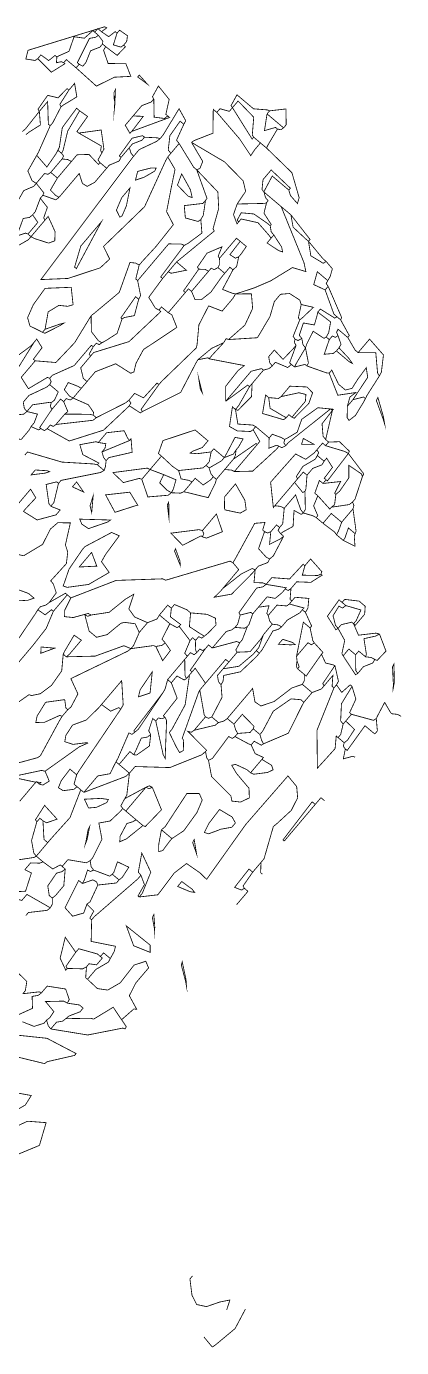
# Model space of a CAD drawing. Header units: inches. Extents: x -3368894 to 5148796, y 84 to 10864301.
# Drawn here: x 503256.92 to 503260.02, y 4346385.27 to 4346396.18 of the extents above; entities that cross this region are included whole.
import ezdxf

# ---------------------------------------------------------------- set-up
doc = ezdxf.new("R2010")
doc.units = ezdxf.units.IN
doc.header["$MEASUREMENT"] = 0
doc.layers.add('cp_alberi_linea', color=103, linetype='Continuous')

# ---------------------------------------------------------------- blocks, each defined once
blk = doc.blocks.new('A$C03A07DC0')
at = {"layer": 'cp_alberi_linea', "const_width": 0.00661}
for points in [[(6.704, 21.859), (6.797, 21.958), (6.883, 21.859), (6.883, 21.826)], [(6.453, 21.681), (6.433, 21.687), (6.413, 21.786), (6.592, 21.786), (6.685, 21.853), (6.704, 21.859)], [(6.704, 21.859), (6.704, 21.826)], [(6.704, 21.826), (6.85, 21.826), (6.883, 21.826)], [(6.704, 21.826), (6.777, 21.707), (6.83, 21.786), (6.85, 21.786)], [(6.85, 21.786), (6.876, 21.8), (6.883, 21.826)], [(6.453, 21.681), (6.453, 21.714), (6.453, 21.753), (6.638, 21.734), (6.724, 21.614), (6.744, 21.608)], [(6.85, 21.786), (6.876, 21.634), (6.883, 21.608)], [(6.453, 21.681), (6.453, 21.641), (6.38, 21.608), (6.38, 21.568)], [(6.38, 21.568), (6.665, 21.522), (6.824, 21.476), (6.817, 21.535), (6.817, 21.608)], [(6.453, 21.681), (6.744, 21.588), (6.744, 21.608)], [(6.744, 21.608), (6.777, 21.608), (6.817, 21.608)], [(6.817, 21.608), (6.85, 21.608), (6.883, 21.608)], [(6.883, 21.608), (7.174, 21.588), (7.353, 21.469), (7.373, 21.423), (7.287, 21.436), (7.247, 21.462)], [(4.965, 20.953), (4.958, 20.927), (4.892, 20.887), (4.859, 20.953), (5.216, 21.509), (5.236, 21.515), (5.223, 21.462)], [(5.223, 21.462), (5.295, 21.469), (5.309, 21.535), (5.329, 21.535)], [(5.329, 21.535), (5.329, 21.568), (5.408, 21.575), (5.434, 21.535), (5.434, 21.495)], [(5.329, 21.535), (5.368, 21.442), (5.428, 21.469), (5.434, 21.495)], [(5.329, 21.39), (5.448, 21.396), (5.454, 21.495), (5.434, 21.495)], [(6.38, 21.244), (6.387, 21.27), (6.466, 21.416), (6.341, 21.568), (6.38, 21.568)], [(7.101, 21.317), (7.075, 21.323), (7.029, 21.39), (7.029, 21.495), (7.247, 21.482), (7.247, 21.462)], [(5.077, 21.065), (5.084, 21.085), (5.123, 21.165), (5.077, 21.284), (5.15, 21.33), (5.163, 21.423), (5.183, 21.423)], [(5.256, 21.138), (5.236, 21.138), (5.183, 21.356), (5.216, 21.396), (5.223, 21.423)], [(5.223, 21.462), (5.183, 21.462), (5.183, 21.423)], [(5.183, 21.423), (5.223, 21.423)], [(5.223, 21.423), (5.282, 21.409), (5.295, 21.39)], [(5.256, 21.099), (5.481, 21.092), (5.547, 21.244), (5.646, 21.337), (5.547, 21.39), (5.434, 21.297), (5.335, 21.356), (5.329, 21.39)], [(5.256, 21.138), (5.289, 21.145), (5.289, 21.184), (5.256, 21.284), (5.295, 21.356), (5.295, 21.39)], [(5.295, 21.39), (5.329, 21.39)], [(5.692, 21.39), (5.792, 21.376), (5.692, 21.37), (5.692, 21.39)], [(6.089, 21.284), (6.069, 21.284), (6.01, 21.396), (5.871, 21.423), (5.891, 21.323), (5.911, 21.317)], [(6.162, 21.099), (6.162, 21.138), (6.122, 21.39), (6.228, 21.35), (6.235, 21.317)], [(7.101, 21.317), (7.095, 21.337), (7.068, 21.462), (7.214, 21.462), (7.247, 21.462)], [(5.911, 21.317), (5.911, 21.284), (5.871, 21.211), (5.871, 21.138), (5.871, 21.099)], [(5.911, 21.317), (6.01, 21.204), (6.083, 21.251), (6.089, 21.284)], [(5.944, 20.993), (6.109, 21.284), (6.089, 21.284)], [(6.308, 21.065), (6.274, 21.072), (6.208, 21.171), (6.195, 21.317), (6.235, 21.317)], [(6.235, 21.317), (6.274, 21.178), (6.308, 21.171)], [(6.38, 21.244), (6.691, 21.297), (6.91, 21.277), (6.982, 21.224), (6.996, 21.099)], [(6.996, 21.099), (7.168, 21.251), (7.174, 21.264)], [(7.101, 21.317), (7.247, 21.317), (7.287, 21.317)], [(7.174, 21.264), (7.174, 21.284), (7.141, 21.29), (7.101, 21.317)], [(7.174, 21.264), (7.214, 21.184), (7.32, 21.151), (7.32, 21.138)], [(7.287, 21.317), (7.73, 21.085), (7.789, 21.039), (7.683, 20.993), (7.617, 20.794), (7.551, 20.662), (7.465, 20.523)], [(7.287, 21.317), (7.359, 21.317), (7.392, 21.317)], [(7.392, 21.317), (7.472, 21.251), (7.611, 21.244), (7.644, 21.244)], [(7.392, 21.317), (7.644, 21.264), (7.644, 21.244)], [(5.62, 21.171), (5.692, 21.079), (5.719, 21.039), (5.699, 21.065), (5.626, 21.145), (5.62, 21.171)], [(5.871, 21.099), (5.937, 21.151), (5.944, 21.026), (5.944, 20.993)], [(6.308, 21.171), (6.526, 21.099), (6.559, 21.099)], [(6.308, 21.171), (6.308, 21.099), (6.308, 21.065)], [(6.38, 21.244), (6.552, 21.184), (6.572, 21.125), (6.559, 21.099)], [(7.644, 21.244), (7.829, 21.211), (7.862, 21.211)], [(7.644, 21.244), (7.736, 21.165), (7.855, 21.184), (7.862, 21.211)], [(7.862, 21.211), (7.941, 21.198), (7.968, 21.138), (7.975, 21.099)], [(4.965, 20.953), (5.123, 20.94), (5.163, 21.065), (5.15, 21.065)], [(5.077, 21.065), (5.057, 21.065), (5.044, 20.999), (4.965, 20.993), (4.965, 20.953)], [(5.077, 21.065), (5.104, 21.026), (5.13, 21.059), (5.15, 21.065)], [(5.15, 21.065), (5.15, 21.099), (5.223, 21.099), (5.256, 21.099)], [(5.256, 21.138), (5.256, 21.099)], [(5.871, 21.099), (5.871, 20.999), (5.944, 20.973), (5.944, 20.993)], [(6.056, 21.026), (6.142, 21.092), (6.162, 21.099)], [(6.089, 20.847), (6.089, 20.88), (6.089, 20.92), (6.155, 21.065), (6.162, 21.099)], [(6.308, 21.065), (6.308, 21.026)], [(6.559, 21.099), (6.81, 21.072), (6.903, 20.973), (6.976, 20.814), (6.996, 20.807), (6.929, 20.444), (6.923, 20.411)], [(6.559, 21.099), (6.777, 20.973), (6.777, 20.953)], [(6.996, 21.099), (7.029, 21.013), (7.101, 20.973), (7.101, 20.993)], [(7.101, 20.993), (7.082, 20.999), (7.068, 21.065), (7.154, 21.125), (7.287, 21.138), (7.32, 21.138)], [(7.392, 21.065), (7.359, 21.072), (7.227, 21.092), (7.101, 21.026), (7.101, 20.993)], [(7.32, 21.138), (7.359, 21.105), (7.392, 21.099)], [(7.392, 21.099), (7.392, 21.065)], [(7.392, 21.099), (7.505, 21.065), (7.538, 21.039), (7.505, 21.026), (7.392, 21.013), (7.392, 21.065)], [(8.008, 21.026), (7.981, 21.019), (7.908, 20.999), (7.862, 21.099), (7.935, 21.099), (7.975, 21.099)], [(7.975, 21.099), (7.981, 21.072), (8.008, 21.065)], [(8.008, 21.065), (8.259, 20.94), (8.266, 20.92)], [(8.008, 21.065), (8.008, 21.026)], [(5.368, 20.774), (5.375, 20.801), (5.415, 20.92), (5.329, 20.993), (5.329, 20.953), (5.329, 20.92)], [(6.016, 20.774), (5.997, 20.774), (5.983, 20.953), (6.036, 21.026), (6.056, 21.026)], [(6.056, 21.026), (6.056, 20.993), (6.016, 20.92), (6.016, 20.88)], [(6.089, 20.847), (6.162, 19.577), (6.327, 19.729), (6.473, 19.967), (6.486, 20.073), (6.38, 20.119), (6.427, 20.589), (6.314, 20.993), (6.308, 21.026)], [(6.308, 21.026), (6.42, 20.986), (6.499, 20.841), (6.592, 20.675), (6.704, 20.629), (6.711, 20.397), (6.704, 20.232), (6.704, 20.192)], [(6.486, 20.993), (6.625, 20.94), (6.678, 20.9), (6.645, 20.887), (6.519, 20.9), (6.486, 20.993)], [(6.777, 20.953), (6.777, 20.92), (6.671, 20.807), (6.744, 20.735), (6.843, 20.781), (6.85, 20.807)], [(6.777, 20.953), (6.843, 20.847), (6.85, 20.807)], [(8.008, 21.026), (8.193, 20.92), (8.226, 20.92)], [(8.808, 20.774), (8.801, 20.807), (8.722, 20.927), (8.55, 20.953), (8.55, 20.847), (8.55, 20.807)], [(5.256, 20.629), (5.236, 20.635), (5.223, 20.774), (5.302, 20.814), (5.309, 20.92), (5.329, 20.92)], [(5.329, 20.92), (5.348, 20.781), (5.368, 20.774)], [(5.58, 20.483), (5.573, 20.51), (5.487, 20.649), (5.474, 20.847), (5.507, 20.847)], [(5.507, 20.847), (5.587, 20.854), (5.6, 20.702), (5.62, 20.702)], [(5.507, 20.847), (5.54, 20.655), (5.613, 20.51), (5.62, 20.483)], [(5.62, 20.702), (5.745, 20.841), (5.864, 20.735), (5.871, 20.702)], [(6.016, 20.88), (6.056, 20.854), (6.089, 20.847)], [(6.016, 20.88), (6.016, 20.807), (6.016, 20.774)], [(6.268, 20.774), (6.228, 20.708), (6.195, 20.774), (6.261, 20.867), (6.294, 20.893), (6.301, 20.867), (6.268, 20.774)], [(7.174, 20.662), (7.174, 20.702), (7.174, 20.88), (7.214, 20.88)], [(7.214, 20.88), (7.22, 20.741), (7.273, 20.748), (7.287, 20.774)], [(7.214, 20.88), (7.28, 20.88), (7.287, 20.807), (7.287, 20.774)], [(7.664, 20.199), (7.836, 20.364), (7.803, 20.563), (7.75, 20.682), (7.75, 20.761), (7.803, 20.814), (7.902, 20.827), (7.935, 20.807)], [(7.935, 20.807), (8.027, 20.854), (8.014, 20.735), (8.008, 20.702)], [(8.12, 20.596), (8.087, 20.602), (8.047, 20.702), (8.127, 20.748), (8.094, 20.821), (8.08, 20.847)], [(8.08, 20.847), (8.08, 20.88), (8.219, 20.9), (8.226, 20.92)], [(8.08, 20.847), (8.213, 20.854), (8.259, 20.774), (8.266, 20.735)], [(8.226, 20.92), (8.266, 20.92)], [(8.266, 20.92), (8.404, 20.867), (8.404, 20.847)], [(8.404, 20.847), (8.371, 20.847), (8.299, 20.847), (8.305, 20.821), (8.332, 20.807)], [(8.404, 20.847), (8.517, 20.807), (8.55, 20.807)], [(8.55, 20.807), (8.662, 20.9), (8.782, 20.781), (8.808, 20.774)], [(5.256, 20.629), (5.256, 20.662), (5.256, 20.735), (5.381, 20.596), (5.401, 20.596)], [(5.368, 20.774), (5.401, 20.629), (5.401, 20.596)], [(5.62, 20.702), (5.831, 20.741), (5.851, 20.708), (5.871, 20.702)], [(5.983, 20.629), (5.983, 20.662), (6.023, 20.741), (6.016, 20.774)], [(6.85, 20.807), (6.929, 20.728), (6.896, 20.589), (6.883, 20.556)], [(7.101, 20.483), (7.082, 20.49), (7.068, 20.629), (7.128, 20.748), (7.154, 20.669), (7.174, 20.662)], [(7.287, 20.774), (7.326, 20.702), (7.32, 20.662)], [(7.935, 20.807), (7.988, 20.708), (8.008, 20.702)], [(8.266, 20.735), (8.259, 20.715), (8.153, 20.702), (8.18, 20.589), (8.193, 20.556)], [(8.266, 20.735), (8.299, 20.735)], [(8.332, 20.807), (8.325, 20.781), (8.299, 20.774), (8.299, 20.735)], [(8.299, 20.735), (8.345, 20.616), (8.398, 20.669), (8.404, 20.702)], [(8.332, 20.807), (8.398, 20.768), (8.404, 20.735)], [(8.404, 20.735), (8.404, 20.702)], [(8.404, 20.735), (8.524, 20.721), (8.57, 20.708), (8.543, 20.702), (8.444, 20.702), (8.404, 20.702)], [(8.477, 20.523), (8.477, 20.556), (8.596, 20.503), (8.669, 20.503), (8.702, 20.549), (8.689, 20.642), (8.682, 20.755), (8.742, 20.702), (8.768, 20.483)], [(8.808, 20.774), (8.834, 20.583), (8.841, 20.556)], [(5.256, 20.629), (5.335, 20.549), (5.302, 20.444), (5.295, 20.411)], [(5.256, 20.629), (5.262, 20.444), (5.256, 20.411)], [(5.725, 20.483), (5.725, 20.523), (5.725, 20.556), (5.798, 20.622), (5.911, 20.609), (5.911, 20.629)], [(5.838, 20.192), (5.838, 20.232), (5.838, 20.45), (5.911, 20.404), (5.957, 20.411), (5.983, 20.477), (5.983, 20.596), (5.983, 20.629)], [(5.871, 20.702), (5.884, 20.635), (5.911, 20.629)], [(5.911, 20.629), (5.944, 20.629), (5.983, 20.629)], [(6.268, 20.417), (6.235, 20.523), (6.235, 20.629), (6.308, 20.497), (6.334, 20.411), (6.327, 20.391), (6.268, 20.417)], [(7.174, 20.662), (7.207, 20.622), (7.214, 20.596)], [(7.32, 20.662), (7.287, 20.662), (7.287, 20.629), (7.287, 20.596)], [(7.32, 20.662), (7.359, 20.483), (7.439, 20.51), (7.465, 20.523)], [(7.465, 20.523), (7.564, 20.609), (7.65, 20.523), (7.69, 20.377), (7.664, 20.199)], [(8.008, 20.702), (8.054, 20.563), (8.08, 20.556)], [(8.914, 20.629), (9.053, 20.536), (9.099, 20.497), (9.059, 20.523), (8.92, 20.602), (8.914, 20.629)], [(5.401, 20.596), (5.467, 20.371), (5.474, 20.338)], [(6.777, 20.086), (6.777, 20.119), (6.777, 20.483), (6.857, 20.549), (6.883, 20.556)], [(6.883, 20.556), (6.903, 20.232), (6.923, 20.232)], [(7.101, 20.483), (7.141, 20.516), (7.174, 20.523)], [(7.214, 20.596), (7.201, 20.563), (7.174, 20.556), (7.174, 20.523)], [(7.174, 20.305), (7.24, 20.272), (7.28, 20.305), (7.3, 20.404), (7.287, 20.556), (7.287, 20.596)], [(7.174, 20.523), (7.174, 20.338), (7.174, 20.305)], [(7.214, 20.596), (7.247, 20.596), (7.287, 20.596)], [(7.465, 19.544), (7.465, 19.577), (7.505, 19.974), (7.492, 20), (7.399, 20.133), (7.359, 20.305), (7.472, 20.344), (7.472, 20.483), (7.465, 20.523)], [(8.12, 20.523), (8.12, 20.483), (8.113, 20.364), (8.008, 20.377), (8.008, 20.305), (8.047, 20.272), (8.08, 20.265)], [(8.08, 20.556), (8.107, 20.563), (8.12, 20.596)], [(8.08, 20.556), (8.094, 20.53), (8.12, 20.523)], [(8.12, 20.596), (8.16, 20.563), (8.193, 20.556)], [(8.12, 20.523), (8.173, 20.377), (8.193, 20.377)], [(8.193, 20.556), (8.219, 20.404), (8.226, 20.377)], [(8.193, 20.556), (8.292, 20.477), (8.299, 20.45)], [(8.299, 20.45), (8.457, 20.51), (8.477, 20.523)], [(8.477, 20.523), (8.649, 20.43), (8.748, 20.543), (8.735, 20.483), (8.768, 20.411)], [(8.768, 20.411), (8.828, 20.338), (8.854, 20.331), (8.868, 20.397), (8.848, 20.523), (8.841, 20.556)], [(8.768, 20.483), (8.821, 20.556), (8.841, 20.556)], [(5.474, 20.338), (5.6, 20.318), (5.587, 20.45), (5.58, 20.483)], [(5.58, 20.483), (5.62, 20.483)], [(5.62, 20.483), (5.646, 20.477), (5.653, 20.45)], [(5.653, 20.45), (5.692, 20.477), (5.725, 20.483)], [(5.653, 20.45), (5.653, 20.338), (5.653, 20.305)], [(5.725, 20.483), (5.725, 20.338), (5.725, 20.305)], [(6.923, 20.411), (7.029, 20.411), (6.949, 20.311), (6.923, 20.305)], [(6.923, 20.411), (6.923, 20.338), (6.923, 20.305)], [(7.101, 20.483), (7.121, 20.265), (7.141, 20.265)], [(8.226, 20.377), (8.279, 20.45), (8.299, 20.45)], [(8.768, 20.483), (8.768, 20.45), (8.768, 20.411)], [(5.474, 20.338), (5.501, 20.192), (5.58, 20.153), (5.62, 20.159)], [(5.653, 20.305), (5.646, 20.278), (5.62, 20.265), (5.62, 20.192), (5.62, 20.159)], [(5.653, 20.305), (5.692, 20.305), (5.725, 20.305)], [(5.725, 20.305), (5.745, 20.192), (5.805, 20.186), (5.838, 20.192)], [(6.923, 20.305), (6.923, 20.265), (6.923, 20.232)], [(7.141, 20.265), (7.141, 20.305), (7.174, 20.305)], [(8.08, 20.265), (8.08, 20.305), (8.186, 20.338), (8.193, 20.377)], [(8.193, 20.377), (8.226, 20.377)], [(8.477, 20.047), (8.497, 20.053), (8.51, 20.225), (8.477, 20.311), (8.411, 20.318), (8.299, 20.232), (8.299, 20.159), (8.299, 20.119)], [(8.55, 19.868), (8.563, 19.901), (8.59, 19.981), (8.55, 20.086), (8.59, 20.245), (8.696, 20.318), (8.696, 20.305)], [(8.59, 19.835), (8.59, 19.868), (8.676, 20.305), (8.696, 20.305)], [(8.696, 20.305), (8.795, 20.113), (8.808, 20.086)], [(8.696, 20.305), (8.702, 20.166), (8.775, 20.093), (8.808, 20.086)], [(5.725, 20.119), (5.831, 20.159), (5.838, 20.192)], [(6.235, 20.265), (6.327, 19.835), (6.308, 19.835), (6.235, 20), (6.235, 20.232), (6.235, 20.265)], [(6.671, 19.617), (6.678, 19.65), (6.724, 19.914), (6.632, 20.159), (6.671, 20.186), (6.704, 20.192)], [(6.704, 20.192), (6.757, 20.086), (6.777, 20.086)], [(6.923, 20.232), (6.936, 20.04), (7.035, 20.007), (7.068, 20.014)], [(7.141, 20.265), (7.141, 20.086), (7.141, 20.047)], [(7.65, 20.153), (7.644, 20.192), (7.664, 20.199)], [(7.975, 19.795), (7.975, 19.835), (7.975, 20.119), (8.027, 20.192), (8.047, 20.192)], [(8.047, 20.192), (8.074, 20.232), (8.08, 20.265)], [(8.047, 20.192), (8.047, 20.086), (8.047, 20.047)], [(8.299, 20.119), (8.391, 20.239), (8.444, 20.265), (8.477, 20.219), (8.477, 20.086), (8.477, 20.047)], [(5.871, 19.795), (5.871, 19.762), (5.725, 19.359), (5.706, 19.365), (5.58, 20.047), (5.62, 20.126), (5.62, 20.159)], [(5.62, 20.159), (5.719, 20.139), (5.725, 20.119)], [(5.725, 20.119), (5.725, 20.086)], [(5.725, 20.086), (5.818, 20.067), (5.851, 19.981), (5.871, 19.974)], [(5.725, 20.086), (5.765, 19.974), (5.765, 19.941)], [(6.777, 20.086), (6.876, 20.007), (6.883, 19.974)], [(7.65, 20.153), (7.604, 20.053), (7.578, 19.908)], [(7.65, 20.153), (7.644, 20.014), (7.644, 19.974)], [(7.644, 19.974), (7.902, 20.119), (7.889, 20.053), (7.895, 19.888), (7.975, 19.795)], [(8.226, 20.047), (8.292, 20.093), (8.299, 20.119)], [(8.808, 20.086), (8.841, 20.086)], [(8.841, 20.086), (8.907, 20.146), (9.02, 20.139), (9.026, 20.119)], [(8.841, 20.047), (8.993, 20.113), (9.026, 20.119)], [(8.841, 20.086), (8.841, 20.047)], [(9.026, 20.119), (9.04, 19.835), (9.026, 19.835)], [(9.026, 20.119), (9.231, 20.073), (9.238, 20.047)], [(9.165, 19.795), (9.172, 19.835), (9.159, 19.967), (9.092, 20.047), (9.218, 20.06), (9.238, 20.047)], [(5.871, 19.795), (5.904, 19.802), (6.016, 19.848), (6.043, 19.895), (5.997, 19.954), (5.871, 20.014), (5.871, 19.974)], [(5.871, 19.974), (5.871, 19.835), (5.871, 19.795)], [(6.883, 19.762), (6.87, 19.762), (6.85, 19.974), (6.883, 19.974)], [(6.883, 19.359), (6.883, 19.398), (7.048, 19.656), (7.088, 20.014), (7.068, 20.014)], [(6.883, 19.974), (6.943, 19.848), (6.89, 19.782), (6.883, 19.762)], [(6.996, 19.18), (6.996, 19.213), (6.996, 19.286), (7.082, 19.445), (7.227, 19.465), (7.24, 19.491), (7.207, 19.557), (7.181, 19.683), (7.214, 19.795), (7.273, 20), (7.174, 20.053), (7.141, 20.047)], [(7.068, 20.014), (7.068, 20.047), (7.101, 20.047), (7.141, 20.047)], [(7.578, 19.908), (7.631, 19.974), (7.644, 19.974)], [(7.975, 19.795), (8.027, 20.014), (8.047, 20.014)], [(8.047, 20.047), (8.113, 19.961), (8.1, 19.802), (8.08, 19.795)], [(8.047, 20.047), (8.047, 20.014)], [(8.047, 20.014), (8.08, 19.835), (8.08, 19.795)], [(8.444, 20.014), (8.438, 19.987), (8.272, 19.914), (8.193, 20.047), (8.226, 20.047)], [(8.226, 20.047), (8.292, 19.987), (8.411, 20.007), (8.444, 20.014)], [(8.477, 20.047), (8.444, 20.047), (8.444, 20.014)], [(8.662, 19.974), (8.762, 19.994), (8.682, 19.928), (8.662, 19.974)], [(8.841, 19.398), (8.841, 19.379), (8.689, 19.524), (8.696, 19.835), (8.788, 19.855), (8.808, 19.941), (8.808, 19.974)], [(8.841, 20.047), (8.808, 20.047), (8.808, 20.014), (8.808, 19.974)], [(8.808, 19.974), (8.834, 19.967), (8.841, 19.941)], [(9.026, 19.835), (9.006, 19.835), (9, 19.947), (8.914, 19.974), (8.914, 19.941)], [(9.238, 20.047), (9.311, 19.868), (9.311, 19.835)], [(5.838, 19.795), (5.818, 19.789), (5.778, 19.723), (5.725, 19.868), (5.759, 19.908), (5.765, 19.941)], [(5.765, 19.941), (5.838, 19.921), (5.838, 19.828), (5.838, 19.795)], [(7.505, 19.286), (7.644, 19.61), (7.584, 19.875), (7.578, 19.908)], [(8.444, 19.795), (8.444, 19.835), (8.517, 19.862), (8.55, 19.868)], [(8.55, 19.868), (8.563, 19.842), (8.59, 19.835)], [(8.841, 19.69), (8.821, 19.696), (8.808, 19.795), (8.848, 19.908), (8.841, 19.941)], [(8.841, 19.941), (8.881, 19.941), (8.914, 19.941)], [(8.881, 19.762), (8.881, 19.795), (8.881, 19.835), (8.92, 19.908), (8.914, 19.941)], [(9.026, 19.795), (9.126, 19.901), (9.152, 19.795), (9.165, 19.795)], [(5.838, 19.795), (5.871, 19.795)], [(6.883, 19.762), (6.929, 19.643), (6.896, 19.537), (6.883, 19.504)], [(7.683, 19.795), (7.783, 19.723), (7.75, 19.736), (7.683, 19.795)], [(8.08, 19.795), (8.047, 19.795), (8.133, 19.656), (8.206, 19.67), (8.292, 19.736), (8.299, 19.762)], [(8.08, 19.795), (8.173, 19.716), (8.272, 19.789), (8.299, 19.795)], [(8.299, 19.795), (8.299, 19.762)], [(8.299, 19.795), (8.404, 19.795), (8.444, 19.795)], [(8.299, 19.762), (8.404, 19.723), (8.404, 19.69)], [(8.404, 19.398), (8.517, 19.498), (8.55, 19.762), (8.55, 19.795)], [(8.444, 19.795), (8.497, 19.729), (8.53, 19.789), (8.55, 19.795)], [(8.55, 19.795), (8.576, 19.802), (8.59, 19.835)], [(8.881, 19.762), (8.841, 19.762), (8.841, 19.723), (8.841, 19.69)], [(8.881, 19.762), (8.947, 19.67), (8.954, 19.65)], [(9.059, 19.69), (9.026, 19.69), (8.987, 19.795), (9.026, 19.795)], [(9.026, 19.835), (9.026, 19.795)], [(9.165, 19.795), (9.212, 19.723), (9.205, 19.69)], [(9.205, 19.69), (9.304, 19.802), (9.311, 19.835)], [(9.311, 19.835), (9.337, 19.822), (9.35, 19.795)], [(9.35, 19.795), (9.489, 19.67), (9.496, 19.65)], [(9.35, 19.795), (9.35, 19.69), (9.35, 19.65)], [(6.453, 19.253), (6.42, 19.246), (6.341, 19.226), (6.281, 19.266), (6.248, 19.379), (6.235, 19.544), (6.394, 19.69), (6.499, 19.59), (6.473, 19.551), (6.413, 19.511), (6.38, 19.412), (6.453, 19.286)], [(8.266, 19.432), (8.259, 19.471), (8.226, 19.617), (8.285, 19.65), (8.299, 19.577), (8.299, 19.544)], [(8.332, 19.471), (8.391, 19.69), (8.404, 19.69)], [(8.404, 19.69), (8.404, 19.432), (8.404, 19.398)], [(8.841, 19.69), (8.841, 19.65)], [(8.841, 19.65), (8.841, 19.432), (8.841, 19.398)], [(8.841, 19.65), (8.947, 19.63), (8.954, 19.65)], [(8.954, 19.65), (9.053, 19.537), (9.059, 19.504)], [(9.059, 19.69), (9.086, 19.604), (9.165, 19.564), (9.165, 19.544)], [(9.059, 19.69), (9.205, 19.67), (9.205, 19.69)], [(9.238, 19.544), (9.238, 19.577), (9.238, 19.65), (9.311, 19.65), (9.35, 19.65)], [(9.35, 19.65), (9.377, 19.577), (9.384, 19.544)], [(9.496, 19.65), (9.456, 19.65), (9.423, 19.65), (9.456, 19.564), (9.456, 19.544)], [(9.456, 19.544), (9.562, 19.57), (9.503, 19.63), (9.496, 19.65)], [(6.559, 19.035), (6.698, 19.134), (6.711, 19.359), (6.671, 19.617)], [(6.671, 19.617), (6.757, 19.518), (6.85, 19.498), (6.883, 19.504)], [(7.465, 19.544), (7.445, 19.544), (7.439, 19.379), (7.359, 19.359), (7.359, 19.326), (7.359, 19.286)], [(7.465, 19.544), (7.485, 19.293), (7.505, 19.286)], [(8.266, 19.432), (8.305, 19.504), (8.299, 19.544)], [(8.299, 19.544), (8.325, 19.504), (8.332, 19.471)], [(8.914, 19.432), (8.914, 19.471), (8.914, 19.577), (9.026, 19.511), (9.059, 19.504)], [(9.059, 19.504), (9.132, 19.537), (9.165, 19.544)], [(9.165, 19.544), (9.205, 19.544), (9.238, 19.544)], [(9.238, 19.544), (9.357, 19.551), (9.384, 19.544)], [(9.384, 19.544), (9.423, 19.544), (9.456, 19.544)], [(6.453, 19.286), (6.519, 19.398), (6.539, 19.425), (6.526, 19.385), (6.473, 19.26), (6.453, 19.253)], [(6.744, 19.002), (6.744, 19.035), (6.83, 19.213), (6.83, 19.432), (6.85, 19.432)], [(6.883, 19.504), (6.876, 19.478), (6.85, 19.471), (6.85, 19.432)], [(6.85, 19.432), (6.863, 19.365), (6.883, 19.359)], [(8.153, 19.398), (8.074, 19.312), (8.027, 19.279), (8.034, 19.306), (8.074, 19.379), (8.074, 19.451), (7.935, 19.451), (7.789, 19.213), (7.829, 19.107), (7.862, 19.107)], [(8.153, 19.398), (8.153, 19.432), (8.226, 19.432), (8.266, 19.432)], [(8.226, 19.286), (8.266, 19.398), (8.266, 19.432)], [(8.332, 19.471), (8.332, 19.398), (8.332, 19.359)], [(8.841, 19.398), (8.881, 19.425), (8.914, 19.432)], [(8.914, 19.432), (8.987, 19.326), (8.987, 19.286)], [(9.026, 19.253), (9.033, 19.279), (9.066, 19.365), (8.987, 19.471), (9.053, 19.484), (9.059, 19.504)], [(6.883, 19.359), (6.883, 19.233), (6.956, 19.18), (6.996, 19.18)], [(8.153, 19.398), (8.193, 19.326), (8.193, 19.286)], [(8.332, 19.359), (8.378, 19.392), (8.404, 19.398)], [(8.332, 19.359), (8.332, 19.286), (8.332, 19.253)], [(8.477, 19.326), (8.623, 19.273), (8.682, 19.22), (8.662, 19.167), (8.55, 19.107), (8.537, 19.114), (8.477, 19.187), (8.477, 19.326)], [(6.453, 19.286), (6.453, 19.253)], [(6.996, 18.671), (7.201, 18.711), (7.359, 18.962), (7.392, 19.253)], [(7.247, 19.002), (7.353, 19.253), (7.359, 19.286)], [(7.359, 19.286), (7.386, 19.279), (7.392, 19.253)], [(7.392, 19.253), (7.498, 19.266), (7.505, 19.286)], [(8.047, 19.107), (8.186, 19.253), (8.193, 19.286)], [(8.193, 19.286), (8.226, 19.286)], [(8.193, 19.002), (8.378, 19.094), (8.345, 19.226), (8.332, 19.253)], [(8.299, 19.253), (8.299, 19.22), (8.279, 19.147), (8.193, 19.147), (8.193, 19.107)], [(8.226, 19.286), (8.266, 19.26), (8.299, 19.253)], [(8.299, 19.253), (8.332, 19.253)], [(8.881, 18.816), (8.874, 18.856), (8.808, 19.18), (8.868, 19.24), (8.894, 19.18), (8.914, 19.18)], [(8.914, 19.18), (8.94, 19.187), (8.954, 19.213)], [(8.987, 19.286), (8.954, 19.286), (8.954, 19.253), (8.954, 19.213)], [(8.954, 19.213), (9.013, 19.127), (9.053, 19.22), (9.059, 19.253)], [(8.987, 19.286), (8.993, 19.26), (9.026, 19.253)], [(9.026, 19.253), (9.059, 19.253)], [(9.059, 19.253), (9.099, 19.074), (9.092, 19.035)], [(9.496, 19.213), (9.489, 19.233), (9.35, 19.253), (9.35, 19.213), (9.35, 19.18)], [(9.35, 19.18), (9.384, 19.107), (9.483, 19.187), (9.496, 19.213)], [(9.384, 18.962), (9.384, 19.002), (9.384, 19.035), (9.476, 19.107), (9.509, 19.213), (9.496, 19.213)], [(9.966, 19.074), (9.985, 19.074), (9.985, 19.193), (9.946, 19.246), (9.88, 19.246), (9.78, 19.18), (9.78, 19.147)], [(9.82, 19.147), (9.939, 19.2), (9.966, 19.107), (9.966, 19.074)], [(6.308, 18.889), (6.42, 18.968), (6.453, 19.107), (6.453, 19.147)], [(6.559, 19.035), (6.539, 19.035), (6.532, 19.154), (6.453, 19.18), (6.453, 19.147)], [(6.453, 19.147), (6.506, 18.783), (6.526, 18.783)], [(6.996, 19.002), (6.962, 18.995), (6.896, 19.008), (6.883, 19.074), (6.962, 19.101), (6.996, 19.107)], [(6.996, 19.18), (6.996, 19.147), (6.996, 19.107)], [(6.996, 19.107), (6.996, 19.035), (6.996, 19.002)], [(7.862, 19.107), (7.862, 19.002), (7.862, 18.962)], [(7.862, 19.107), (7.988, 19.101), (8.047, 19.107)], [(8.047, 19.107), (8.107, 19.068), (8.166, 19.101), (8.193, 19.107)], [(8.193, 19.107), (8.193, 19.035), (8.193, 19.002)], [(8.914, 19.18), (8.967, 19.041), (9.059, 19.028), (9.092, 19.035)], [(9.205, 18.856), (9.205, 18.889), (9.205, 18.929), (9.324, 19.015), (9.331, 19.18), (9.35, 19.18)], [(9.893, 18.962), (9.886, 18.942), (9.761, 18.982), (9.747, 19.147), (9.78, 19.147)], [(9.78, 19.147), (9.82, 19.147)], [(9.893, 18.962), (9.86, 18.968), (9.794, 19.015), (9.78, 19.107), (9.813, 19.114), (9.82, 19.147)], [(9.966, 19.074), (10.058, 19.028), (10.157, 19.134), (10.184, 19.147)], [(10.217, 18.929), (10.21, 18.949), (10.111, 19.035), (10.171, 19.114), (10.184, 19.147)], [(10.184, 19.147), (10.316, 19.074), (10.31, 18.968), (10.29, 18.962)], [(6.559, 19.035), (6.559, 18.889), (6.559, 18.856)], [(6.559, 18.856), (6.665, 18.823), (6.724, 18.995), (6.744, 19.002)], [(6.744, 19.002), (6.771, 18.988), (6.777, 18.962)], [(6.996, 19.002), (6.989, 18.975), (6.956, 18.962), (6.956, 18.929)], [(6.996, 19.002), (7.128, 19.041), (7.201, 19.021), (7.214, 19.002)], [(7.029, 18.856), (7.187, 18.988), (7.214, 19.002)], [(7.029, 18.744), (7.24, 18.968), (7.247, 19.002)], [(7.214, 19.002), (7.247, 19.002)], [(7.578, 19.035), (7.551, 19.041), (7.492, 19.068), (7.392, 18.962), (7.392, 18.889), (7.392, 18.856)], [(7.465, 18.816), (7.564, 19.008), (7.578, 19.035)], [(7.538, 18.783), (7.538, 18.816), (7.657, 18.975), (7.578, 19.054), (7.578, 19.035)], [(7.862, 18.962), (7.955, 18.995), (7.975, 19.002)], [(7.975, 19.002), (8.08, 19.035), (8.113, 18.962), (8.12, 18.929)], [(7.975, 19.002), (7.994, 18.929), (8.08, 18.922), (8.12, 18.929)], [(8.12, 18.929), (8.18, 18.975), (8.193, 19.002)], [(8.55, 18.816), (8.583, 18.83), (8.649, 18.955), (8.517, 19.035), (8.517, 18.889), (8.517, 18.856)], [(9.092, 19.035), (9.099, 19.002), (9.059, 18.929), (9.059, 18.889)], [(9.456, 18.889), (9.456, 18.929), (9.549, 18.995), (9.595, 18.929), (9.602, 18.889)], [(9.893, 18.962), (9.893, 19.002), (9.946, 19.074), (9.966, 19.074)], [(10.435, 19.035), (10.535, 18.922), (10.561, 18.876), (10.535, 18.909), (10.442, 19.008), (10.435, 19.035)], [(6.777, 18.671), (6.744, 18.677), (6.704, 18.711), (6.704, 18.783), (6.771, 18.929), (6.777, 18.962)], [(6.777, 18.962), (6.87, 18.962), (6.89, 18.889), (6.883, 18.856)], [(6.923, 18.816), (6.923, 18.856), (6.923, 18.929), (6.956, 18.929)], [(6.956, 18.929), (7.035, 18.889), (7.029, 18.856)], [(7.392, 18.856), (7.445, 18.889), (7.465, 18.856), (7.465, 18.816)], [(7.862, 18.962), (7.836, 18.955), (7.644, 18.744), (7.763, 18.737), (7.842, 18.849), (7.862, 18.856)], [(7.862, 18.962), (7.862, 18.889), (7.862, 18.856)], [(7.862, 18.856), (7.994, 18.777), (8.113, 18.896), (8.12, 18.929)], [(8.16, 18.83), (8.153, 18.856), (8.239, 18.757), (8.16, 18.83)], [(8.954, 18.598), (8.954, 18.565), (8.947, 18.499), (9.04, 18.611), (9.059, 18.856), (9.059, 18.889)], [(8.954, 18.598), (8.993, 18.79), (9.033, 18.882), (9.059, 18.889)], [(9.059, 18.889), (9.119, 18.803), (9.178, 18.849), (9.205, 18.856)], [(9.205, 18.856), (9.35, 18.942), (9.35, 18.929)], [(9.278, 18.671), (9.278, 18.711), (9.278, 18.783), (9.337, 18.816), (9.35, 18.889), (9.35, 18.929)], [(9.35, 18.929), (9.377, 18.935), (9.384, 18.962)], [(9.384, 18.962), (9.436, 18.889), (9.456, 18.889)], [(9.456, 18.856), (9.569, 18.909), (9.569, 18.889)], [(9.456, 18.889), (9.456, 18.856)], [(9.569, 18.889), (9.569, 18.856), (9.529, 18.744), (9.529, 18.711), (9.529, 18.671)], [(9.569, 18.889), (9.602, 18.889)], [(9.602, 18.889), (9.714, 18.836), (9.714, 18.816)], [(9.893, 18.962), (9.999, 18.922), (10.052, 18.823), (10.071, 18.816)], [(10.071, 18.816), (10.071, 18.856), (10.071, 18.889), (10.111, 18.889), (10.144, 18.889)], [(10.144, 18.889), (10.144, 18.929), (10.184, 18.929), (10.217, 18.929)], [(10.144, 18.889), (10.23, 18.79), (10.257, 18.783)], [(10.217, 18.929), (10.257, 18.955), (10.29, 18.962)], [(10.257, 18.783), (10.257, 18.816), (10.257, 18.856), (10.296, 18.929), (10.29, 18.962)], [(6.883, 18.856), (6.87, 18.849), (6.777, 18.744), (6.777, 18.711), (6.777, 18.671)], [(6.883, 18.856), (6.896, 18.83), (6.923, 18.816)], [(6.923, 18.816), (6.943, 18.638), (6.956, 18.638)], [(7.029, 18.856), (7.029, 18.783), (7.029, 18.744)], [(7.392, 18.856), (7.373, 18.849), (7.287, 18.744), (7.359, 18.697), (7.505, 18.73), (7.505, 18.711)], [(7.465, 18.816), (7.505, 18.79), (7.538, 18.783)], [(7.538, 18.783), (7.564, 18.744), (7.578, 18.711)], [(8.047, 17.731), (8.239, 18.082), (8.524, 18.34), (8.55, 18.347), (8.854, 18.81), (8.881, 18.816)], [(8.517, 18.856), (8.49, 18.843), (8.332, 18.671), (8.471, 18.658), (8.537, 18.816), (8.55, 18.816)], [(8.517, 18.856), (8.543, 18.843), (8.55, 18.816)], [(8.881, 18.816), (8.954, 18.803), (8.954, 18.638), (8.954, 18.598)], [(9.205, 18.525), (9.185, 18.532), (9.165, 18.783), (9.198, 18.823), (9.205, 18.856)], [(9.384, 18.671), (9.384, 18.711), (9.384, 18.783), (9.45, 18.83), (9.456, 18.856)], [(9.78, 18.565), (9.641, 18.816), (9.675, 18.816), (9.714, 18.816)], [(9.714, 18.816), (9.8, 18.75), (9.82, 18.744)], [(10.071, 18.816), (10.25, 18.763), (10.257, 18.783)], [(6.632, 18.459), (6.632, 18.492), (6.771, 18.638), (6.777, 18.671)], [(6.777, 18.671), (6.857, 18.711), (6.883, 18.638), (6.883, 18.598)], [(6.956, 18.638), (6.989, 18.644), (6.996, 18.671)], [(6.996, 18.671), (6.996, 18.711), (7.022, 18.717), (7.029, 18.744)], [(6.996, 18.386), (6.996, 18.419), (7.267, 18.539), (7.478, 18.697), (7.505, 18.711)], [(7.359, 18.386), (7.359, 18.419), (7.564, 18.677), (7.578, 18.711)], [(7.505, 18.711), (7.538, 18.711), (7.578, 18.711)], [(7.968, 18.664), (7.869, 18.505), (7.717, 18.565), (7.855, 18.711), (7.975, 18.671), (7.968, 18.664)], [(9.278, 18.671), (9.337, 18.737), (9.364, 18.677), (9.384, 18.671)], [(9.278, 18.671), (9.278, 18.638), (9.278, 18.598)], [(9.384, 18.671), (9.423, 18.644), (9.456, 18.638)], [(9.456, 18.638), (9.496, 18.664), (9.529, 18.671)], [(9.529, 18.386), (9.529, 18.419), (9.496, 18.598), (9.522, 18.638), (9.529, 18.671)], [(9.78, 18.565), (9.78, 18.711), (9.813, 18.717), (9.82, 18.744)], [(9.82, 18.744), (9.926, 18.73), (9.926, 18.711)], [(9.926, 18.711), (9.999, 18.677), (10.052, 18.704), (10.071, 18.711)], [(9.926, 18.711), (9.946, 18.492), (9.926, 18.492)], [(10.071, 18.711), (10.091, 18.532), (10.111, 18.525)], [(10.071, 18.711), (10.177, 18.631), (10.184, 18.598)], [(10.184, 18.565), (10.164, 18.565), (10.111, 18.638), (10.111, 18.565), (10.111, 18.525)], [(10.184, 18.598), (10.257, 18.578), (10.27, 18.671), (10.29, 18.671)], [(10.29, 18.671), (10.316, 18.505), (10.402, 18.393), (10.435, 18.386)], [(10.29, 18.671), (10.382, 18.611), (10.415, 18.492), (10.435, 18.492)], [(10.614, 18.598), (10.607, 18.625), (10.581, 18.744), (10.673, 18.711), (10.687, 18.711)], [(10.687, 18.711), (10.726, 18.737), (10.759, 18.744)], [(6.777, 18.347), (6.777, 18.386), (6.89, 18.466), (6.89, 18.565), (6.883, 18.598)], [(6.883, 18.598), (6.949, 18.618), (6.956, 18.638)], [(8.444, 18.598), (8.537, 18.545), (8.563, 18.519), (8.537, 18.532), (8.451, 18.578), (8.444, 18.598)], [(9.205, 18.525), (9.258, 18.598), (9.278, 18.598)], [(9.278, 18.598), (9.311, 18.512), (9.311, 18.492)], [(9.456, 18.638), (9.456, 18.565), (9.456, 18.525)], [(9.602, 18.598), (9.681, 18.631), (9.708, 18.631), (9.681, 18.605), (9.602, 18.545), (9.602, 18.598)], [(9.78, 18.565), (9.807, 18.539)], [(9.807, 18.539), (9.853, 18.512), (9.853, 18.492)], [(9.807, 18.539), (9.833, 18.499), (9.853, 18.492)], [(10.184, 18.598), (10.184, 18.565)], [(10.184, 18.565), (10.303, 18.208), (10.508, 17.97), (10.508, 17.983), (10.515, 18.188), (10.455, 18.274), (10.475, 18.274)], [(10.435, 18.492), (10.607, 18.572), (10.614, 18.598)], [(10.614, 18.598), (10.687, 18.525), (10.687, 18.492)], [(7.465, 18.492), (7.564, 18.466), (7.465, 18.439), (7.465, 18.492)], [(7.644, 18.492), (7.723, 18.38), (7.677, 18.413), (7.644, 18.492)], [(7.882, 18.433), (7.875, 18.406), (7.789, 18.261), (7.723, 18.254), (7.683, 18.274), (7.882, 18.433)], [(9.205, 18.525), (9.238, 18.453), (9.238, 18.419)], [(9.238, 18.419), (9.304, 18.466), (9.311, 18.492)], [(9.311, 18.492), (9.35, 18.38), (9.35, 18.347)], [(9.384, 18.274), (9.463, 18.347), (9.463, 18.492), (9.456, 18.525)], [(9.456, 18.525), (9.496, 18.419), (9.496, 18.386)], [(9.853, 18.492), (9.893, 18.492), (9.926, 18.492)], [(9.926, 18.492), (9.959, 18.453), (9.966, 18.419)], [(10.071, 18.419), (10.111, 18.492), (10.111, 18.525)], [(10.435, 18.492), (10.435, 18.459), (10.435, 18.419)], [(10.581, 18.241), (10.601, 18.241), (10.581, 18.492), (10.654, 18.492), (10.687, 18.492)], [(7.141, 18.347), (7.22, 18.406), (7.24, 18.413), (7.22, 18.38), (7.141, 18.294), (7.141, 18.347)], [(7.432, 18.201), (7.406, 18.208), (7.287, 18.314), (7.339, 18.386), (7.359, 18.386)], [(7.359, 18.386), (7.432, 18.241), (7.432, 18.201)], [(7.862, 18.128), (7.955, 18.36), (8.021, 18.38), (8.034, 18.188), (8.047, 18.122), (8.153, 18.095), (8.087, 17.91), (7.968, 17.778), (7.935, 17.765), (7.882, 17.903), (7.862, 18.095), (7.862, 18.128)], [(8.881, 18.274), (8.993, 18.353), (9.066, 18.373), (9.106, 18.333), (9.099, 18.241), (9.092, 18.201)], [(9.205, 18.168), (9.205, 18.201), (9.205, 18.347), (9.231, 18.386), (9.238, 18.419)], [(9.205, 18.168), (9.324, 18.34), (9.35, 18.347)], [(9.35, 18.347), (9.364, 18.281), (9.384, 18.274)], [(9.384, 18.095), (9.47, 18.195), (9.496, 18.347), (9.496, 18.386)], [(9.456, 17.983), (9.45, 18.016), (9.423, 18.056), (9.509, 18.168), (9.529, 18.347), (9.529, 18.386)], [(9.496, 18.386), (9.529, 18.386)], [(9.675, 17.804), (9.675, 17.837), (9.675, 18.128), (9.761, 18.056), (9.82, 18.062), (9.88, 18.161), (9.919, 18.34), (9.966, 18.419)], [(9.966, 18.419), (10.038, 18.419), (10.071, 18.419)], [(10.071, 18.419), (10.071, 18.347), (10.071, 18.314)], [(10.435, 18.419), (10.535, 18.413), (10.548, 18.307), (10.541, 18.274)], [(10.435, 18.419), (10.435, 18.386)], [(10.435, 18.386), (10.475, 18.307), (10.475, 18.274)], [(7.287, 18.023), (7.419, 18.042), (7.511, 18.175), (7.511, 18.228), (7.432, 18.201)], [(8.735, 18.201), (8.735, 18.241), (8.841, 18.274), (8.881, 18.274)], [(8.881, 18.274), (8.947, 18.181), (9.059, 18.195), (9.092, 18.201)], [(9.384, 18.274), (9.384, 18.201), (9.384, 18.168)], [(10.071, 18.314), (10.038, 18.314), (9.972, 18.267), (9.926, 18.095), (9.966, 17.91), (9.966, 17.877)], [(10.038, 17.837), (10.138, 18.036), (10.078, 18.281), (10.071, 18.314)], [(10.475, 18.274), (10.508, 18.274), (10.541, 18.274)], [(10.541, 18.274), (10.554, 18.247), (10.581, 18.241)], [(10.581, 18.241), (10.621, 18.168), (10.667, 18.234), (10.687, 18.241)], [(7.287, 18.023), (7.287, 18.056), (7.293, 18.175), (7.214, 18.201), (7.214, 18.056), (7.214, 18.023)], [(7.505, 17.586), (7.498, 17.566), (7.412, 17.593), (7.359, 17.659), (7.525, 17.745), (7.584, 17.917), (7.551, 18.056), (7.564, 18.135), (7.644, 18.201), (7.73, 18.036), (7.783, 18.003), (7.836, 17.923), (7.829, 17.731), (7.862, 17.725), (7.928, 17.685), (7.935, 17.586)], [(7.935, 18.128), (8.041, 18.069), (7.935, 17.97), (7.935, 18.023), (7.935, 18.128)], [(8.735, 18.201), (8.696, 18.201), (8.696, 18.128), (8.696, 18.095)], [(8.735, 18.201), (8.775, 18.142), (8.881, 18.148), (8.881, 18.128)], [(8.808, 18.095), (8.874, 18.109), (8.881, 18.128)], [(8.881, 18.128), (9, 18.102), (9.026, 18.095)], [(9.059, 18.128), (9.026, 18.128), (9.026, 18.095)], [(9.059, 18.128), (9.059, 18.168), (9.086, 18.175), (9.092, 18.201)], [(9.059, 18.128), (9.106, 18.069), (9.132, 18.056)], [(9.132, 18.056), (9.132, 18.095), (9.159, 18.102), (9.165, 18.128)], [(9.165, 18.128), (9.165, 18.168), (9.205, 18.168)], [(9.165, 18.128), (9.185, 17.91), (9.205, 17.91)], [(9.35, 17.91), (9.35, 17.95), (9.35, 18.168), (9.384, 18.168)], [(9.384, 18.168), (9.384, 18.128), (9.384, 18.095)], [(8.266, 17.731), (8.365, 17.844), (8.398, 18.016), (8.424, 18.089), (8.471, 17.97), (8.55, 17.95), (8.662, 17.983)], [(8.662, 17.983), (8.702, 18.056), (8.696, 18.095)], [(8.696, 18.095), (8.768, 18.095), (8.808, 18.095)], [(8.808, 18.095), (8.841, 17.956), (8.881, 17.95)], [(9.026, 18.095), (9.059, 17.989), (9.092, 17.983)], [(9.132, 18.056), (9.126, 18.029), (9.092, 18.023), (9.092, 17.983)], [(9.384, 18.095), (9.384, 18.023), (9.423, 17.989), (9.456, 17.983)], [(8.266, 17.731), (8.252, 17.705), (8.226, 17.698), (8.338, 17.619), (8.418, 17.619), (8.471, 17.692), (8.497, 17.837), (8.517, 17.864), (8.59, 17.91), (8.662, 17.877)], [(8.662, 17.983), (8.662, 17.91), (8.662, 17.877)], [(8.841, 17.877), (8.96, 17.824), (8.954, 17.93), (8.881, 17.95)], [(8.841, 17.877), (8.874, 17.917), (8.881, 17.95)], [(9.092, 17.983), (9.092, 17.95)], [(9.092, 17.95), (9.092, 17.765), (9.092, 17.731)], [(9.092, 17.95), (9.178, 17.851), (9.205, 17.837)], [(9.35, 17.91), (9.324, 17.917), (9.205, 17.95), (9.205, 17.91)], [(9.205, 17.91), (9.205, 17.877)], [(9.35, 17.91), (9.35, 17.877), (9.35, 17.837)], [(9.456, 17.983), (9.529, 17.91), (9.562, 17.765), (9.569, 17.731)], [(9.747, 17.804), (9.747, 17.837), (9.747, 17.91), (9.886, 17.897), (9.893, 17.877)], [(8.662, 17.877), (8.696, 17.765), (8.696, 17.731)], [(8.696, 17.731), (8.821, 17.87), (8.841, 17.877)], [(9.132, 17.731), (9.132, 17.765), (9.132, 17.804), (9.198, 17.817), (9.205, 17.837)], [(9.205, 17.877), (9.205, 17.837)], [(9.205, 17.877), (9.337, 17.665), (9.384, 17.44), (9.384, 17.407), (9.503, 17.354), (9.556, 17.335), (9.569, 17.368), (9.516, 17.434), (9.496, 17.44), (9.357, 17.811), (9.35, 17.837)], [(9.35, 17.837), (9.509, 17.705), (9.529, 17.698)], [(9.641, 17.731), (9.668, 17.771), (9.675, 17.804)], [(9.675, 17.804), (9.714, 17.804), (9.747, 17.804)], [(9.747, 17.804), (9.787, 17.778), (9.82, 17.765)], [(9.82, 17.765), (9.893, 17.837), (9.893, 17.877)], [(9.893, 17.877), (9.926, 17.877), (9.966, 17.877)], [(9.966, 17.877), (10.005, 17.851), (10.038, 17.837)], [(10.038, 17.837), (10.032, 17.817), (9.966, 17.804), (9.966, 17.765)], [(10.726, 17.804), (10.687, 17.804), (10.687, 17.765), (10.687, 17.731)], [(7.935, 17.586), (7.988, 17.731), (8.008, 17.731)], [(8.008, 17.731), (8.008, 17.586), (8.008, 17.553)], [(8.008, 17.731), (8.047, 17.731)], [(8.047, 17.731), (8.074, 17.619), (8.107, 17.579), (8.166, 17.619), (8.239, 17.725), (8.266, 17.731)], [(8.332, 17.335), (8.51, 17.493), (8.636, 17.712), (8.696, 17.731)], [(8.623, 17.01), (8.629, 17.044), (8.603, 17.163), (8.477, 17.222), (8.689, 17.698), (8.696, 17.731)], [(8.954, 17.698), (9.053, 17.553), (9, 17.467), (8.973, 17.52), (8.954, 17.698)], [(9.092, 17.731), (9.126, 17.659), (9.132, 17.626)], [(9.092, 17.731), (9.132, 17.731)], [(9.132, 17.731), (9.251, 17.665), (9.258, 17.48), (9.278, 17.48)], [(9.529, 17.698), (9.556, 17.705), (9.569, 17.731)], [(9.529, 17.553), (9.635, 17.698), (9.641, 17.731)], [(9.529, 17.698), (9.529, 17.586), (9.529, 17.553)], [(9.569, 17.731), (9.602, 17.731), (9.641, 17.731)], [(9.78, 17.44), (9.794, 17.474), (9.78, 17.698), (9.813, 17.705), (9.82, 17.731)], [(9.82, 17.765), (9.82, 17.731)], [(9.82, 17.731), (9.946, 17.758), (9.966, 17.765)], [(9.966, 17.765), (10.038, 17.731), (10.111, 17.751), (10.111, 17.731)], [(10.071, 16.21), (10.177, 16.323), (10.164, 16.547), (10.191, 16.673), (10.329, 16.686), (10.402, 16.68), (10.356, 17.235), (10.363, 17.731), (10.363, 17.765), (10.475, 17.745), (10.541, 17.679), (10.568, 17.566), (10.548, 17.407), (10.541, 17.368), (10.654, 17.116), (10.654, 17.077)], [(10.111, 17.731), (10.204, 17.745), (10.237, 17.725), (10.217, 17.679), (10.138, 17.593), (10.111, 17.586)], [(10.111, 17.731), (10.111, 17.626), (10.111, 17.586)], [(10.687, 17.335), (10.673, 17.335), (10.654, 17.731), (10.687, 17.731)], [(10.687, 17.731), (10.687, 17.368), (10.687, 17.335)], [(7.902, 17.48), (7.902, 17.513), (7.928, 17.553), (7.935, 17.586)], [(7.902, 17.48), (7.975, 17.487), (7.988, 17.553), (8.008, 17.553)], [(7.975, 16.719), (7.975, 16.752), (8.061, 16.991), (8.061, 17.229), (8.054, 17.407), (8.008, 17.553)], [(9.132, 17.626), (9.172, 17.262), (9.165, 17.222)], [(9.132, 17.626), (9.152, 17.229), (9.165, 17.222)], [(9.714, 17.48), (9.714, 17.493), (9.496, 17.513), (9.522, 17.526), (9.529, 17.553)], [(9.78, 17.44), (9.886, 17.354), (10.111, 17.335), (10.144, 17.308), (10.204, 17.348), (10.237, 17.421), (10.184, 17.48), (10.025, 17.507), (9.952, 17.533), (9.972, 17.559), (10.071, 17.586), (10.111, 17.586)], [(7.611, 17.48), (7.756, 17.533), (7.816, 17.533), (7.789, 17.487), (7.677, 17.381), (7.644, 17.368)], [(7.902, 17.48), (7.908, 17.44), (7.941, 17.136), (7.829, 16.938), (7.829, 16.898)], [(8.299, 17.335), (8.292, 17.361), (8.266, 17.513), (8.338, 17.52), (8.338, 17.368), (8.332, 17.335)], [(8.808, 17.222), (8.808, 17.262), (8.808, 17.48), (8.947, 17.335), (8.954, 17.295)], [(9.238, 17.407), (9.238, 17.44), (9.264, 17.454), (9.278, 17.48)], [(9.238, 17.407), (9.463, 17.235), (9.496, 17.222), (9.304, 17.467), (9.278, 17.48)], [(9.714, 17.48), (9.708, 17.44), (9.575, 17.189), (9.35, 17.01), (9.35, 16.971), (9.35, 16.938)], [(9.714, 17.48), (9.754, 17.447), (9.78, 17.44)], [(8.08, 16.68), (8.08, 16.719), (8.259, 16.746), (8.299, 16.898), (8.319, 16.905), (8.365, 16.964), (8.391, 17.077), (8.378, 17.222), (8.299, 17.335)], [(8.12, 17.262), (8.213, 17.328), (8.153, 17.222), (8.12, 17.262)], [(8.299, 17.335), (8.332, 17.335)], [(9.238, 17.407), (9.205, 17.407), (9.245, 17.308), (9.278, 17.295)], [(8.808, 17.222), (8.901, 17.229), (8.934, 17.295), (8.954, 17.295)], [(8.954, 17.295), (9.02, 16.68), (9.026, 16.647)], [(9.278, 17.077), (9.271, 17.11), (9.238, 17.222), (9.271, 17.262), (9.278, 17.295)], [(9.278, 17.295), (9.331, 17.216), (9.298, 17.09), (9.278, 17.077)], [(8.808, 16.501), (8.894, 16.838), (8.927, 16.905), (8.92, 16.905), (8.841, 16.819), (8.775, 16.792), (8.748, 16.838), (8.735, 16.938), (8.795, 17.044), (8.808, 17.189), (8.808, 17.222)], [(9.205, 16.938), (9.198, 16.971), (9.132, 17.189), (9.159, 17.196), (9.165, 17.222)], [(9.966, 16.752), (9.999, 16.865), (9.985, 17.05), (9.952, 17.156), (9.899, 17.182), (9.82, 17.116), (9.86, 16.792), (9.853, 16.752)], [(10.217, 17.063), (10.217, 17.057), (10.171, 16.977), (10.138, 16.964), (10.118, 17.044), (10.111, 17.189), (10.23, 17.209), (10.283, 17.189), (10.283, 17.143), (10.217, 17.063)], [(8.623, 17.01), (8.603, 17.01), (8.55, 17.057), (8.444, 16.938), (8.464, 16.805), (8.49, 16.759), (8.543, 16.805), (8.603, 16.931), (8.623, 16.938)], [(8.623, 17.01), (8.623, 16.971), (8.623, 16.938)], [(9.238, 16.938), (9.238, 16.971), (9.238, 17.077), (9.278, 17.077)], [(10.654, 17.077), (10.654, 17.01), (10.654, 16.971)], [(10.654, 17.077), (10.707, 17.01), (10.726, 17.01)], [(8.881, 15.489), (8.861, 15.482), (8.808, 15.35), (8.742, 15.304), (8.689, 15.35), (8.623, 15.489), (8.61, 15.502), (8.563, 15.337), (8.484, 15.37), (8.299, 15.701), (8.477, 16.045), (8.504, 16.025), (8.576, 15.979), (8.55, 16.031), (8.543, 16.336), (8.689, 16.547), (8.696, 16.574), (8.629, 16.898), (8.623, 16.938)], [(9.165, 16.574), (9.165, 16.607), (9.165, 16.752), (9.231, 16.832), (9.212, 16.905), (9.205, 16.938)], [(9.165, 16.574), (9.344, 16.898), (9.35, 16.938)], [(9.205, 16.938), (9.238, 16.938)], [(9.238, 16.938), (9.311, 16.938), (9.35, 16.938)], [(9.35, 16.938), (9.45, 16.786), (9.456, 16.752)], [(9.456, 16.752), (9.529, 16.938), (9.542, 16.964), (9.569, 16.971)], [(9.529, 16.938), (9.556, 16.944), (9.569, 16.971)], [(9.529, 16.938), (9.529, 16.719), (9.529, 16.68)], [(9.569, 16.971), (9.747, 16.878), (9.734, 16.686), (9.714, 16.68)], [(10.687, 16.825), (10.68, 16.799), (10.621, 16.779), (10.614, 16.971), (10.654, 16.971)], [(10.654, 16.971), (10.667, 16.832), (10.687, 16.825)], [(10.111, 16.865), (10.204, 16.786), (10.118, 16.838), (10.111, 16.865)], [(10.687, 16.825), (10.726, 16.825)], [(10.726, 16.825), (10.726, 16.719), (10.726, 16.68)], [(9.569, 16.177), (9.569, 16.21), (9.529, 16.375), (9.423, 16.461), (9.483, 16.534), (9.496, 16.647), (9.496, 16.68)], [(9.456, 16.752), (9.47, 16.686), (9.496, 16.68)], [(9.496, 16.68), (9.529, 16.68)], [(9.529, 16.68), (9.602, 16.68), (9.641, 16.68)], [(9.641, 16.68), (9.628, 16.647), (9.602, 16.607), (9.628, 16.488), (9.655, 16.455), (9.681, 16.508), (9.708, 16.647), (9.714, 16.68)], [(9.641, 16.68), (9.675, 16.68), (9.714, 16.68)], [(9.853, 16.752), (9.926, 16.752), (9.966, 16.752)], [(9.853, 16.752), (9.913, 16.647), (9.952, 16.6), (9.972, 16.627), (9.966, 16.719), (9.966, 16.752)], [(9.092, 16.574), (9.086, 16.541), (9.026, 16.475), (8.98, 16.468), (8.96, 16.528), (8.954, 16.647), (8.987, 16.647), (9.026, 16.647)], [(9.026, 16.647), (9.059, 16.574), (9.092, 16.574)], [(9.092, 16.574), (9.132, 16.574)], [(9.132, 16.574), (9.212, 16.342), (9.205, 16.104), (9.205, 16.065)], [(9.132, 16.574), (9.165, 16.574)], [(9.205, 16.534), (9.304, 16.627), (9.357, 16.66), (9.364, 16.633), (9.324, 16.547), (9.278, 16.501), (9.205, 16.534)], [(8.808, 16.382), (8.623, 16.283), (8.782, 16.488), (8.808, 16.501)], [(8.808, 16.501), (8.887, 16.461), (8.868, 16.402), (8.841, 16.389)], [(10.071, 16.21), (10.071, 16.25), (10.012, 16.428), (9.853, 16.501), (9.933, 16.362), (9.966, 16.356)], [(10.257, 16.481), (10.257, 16.534), (10.363, 16.541), (10.396, 16.534), (10.363, 16.514), (10.257, 16.481)], [(8.808, 16.382), (8.808, 16.389), (8.815, 16.389)], [(8.808, 16.382), (8.808, 16.21), (8.808, 16.177)], [(8.815, 16.389), (8.841, 16.408), (8.841, 16.389)], [(8.815, 16.389), (8.841, 16.389)], [(9.384, 16.389), (9.436, 16.296), (9.45, 16.256), (9.436, 16.283), (9.39, 16.362), (9.384, 16.389)], [(9.893, 15.813), (9.893, 15.846), (9.966, 16.316), (9.966, 16.356)], [(9.966, 16.356), (10.038, 16.316), (10.058, 16.21), (10.071, 16.21)], [(9.059, 16.177), (9.092, 16.184), (9.139, 16.263), (8.987, 16.283), (9.006, 16.144), (9.026, 16.137)], [(9.853, 16.21), (9.86, 16.243), (9.847, 16.342), (9.747, 16.316), (9.78, 16.23), (9.78, 16.21)], [(9.059, 16.177), (9.026, 16.177), (9.026, 16.137)], [(9.026, 16.137), (9.092, 15.992), (9.172, 15.926), (9.205, 15.919)], [(9.059, 16.177), (9.165, 16.065), (9.205, 16.065)], [(9.569, 16.177), (9.556, 16.144), (9.423, 16.065), (9.423, 16.031), (9.423, 15.992)], [(9.569, 16.177), (9.608, 16.144), (9.641, 16.137)], [(9.641, 16.137), (9.628, 16.111), (9.602, 16.104), (9.635, 16.025), (9.641, 15.992)], [(9.641, 16.137), (9.774, 16.184), (9.78, 16.21)], [(9.747, 16.065), (9.853, 16.177), (9.853, 16.21)], [(9.78, 16.21), (9.82, 16.21), (9.853, 16.21)], [(10.263, 16.151), (10.257, 16.177), (10.329, 16.104), (10.356, 16.071), (10.336, 16.091), (10.263, 16.151)], [(9.205, 16.065), (9.205, 15.959), (9.205, 15.919)], [(9.641, 15.992), (9.688, 16.071), (9.721, 16.078), (9.747, 16.065)], [(9.747, 16.065), (9.787, 15.919), (9.78, 15.886)], [(10.687, 16.031), (10.806, 15.939), (10.845, 15.899), (10.812, 15.926), (10.7, 16.005), (10.687, 16.031)], [(9.132, 15.668), (9.092, 15.668), (9.059, 15.74), (9.198, 15.899), (9.205, 15.919)], [(9.205, 15.919), (9.238, 15.919), (9.278, 15.919)], [(9.205, 15.773), (9.205, 15.813), (9.205, 15.846), (9.264, 15.893), (9.278, 15.919)], [(9.278, 15.919), (9.377, 15.926), (9.403, 15.992), (9.423, 15.992)], [(9.423, 15.992), (9.456, 15.992)], [(9.529, 15.74), (9.496, 15.74), (9.436, 15.793), (9.423, 15.919), (9.45, 15.959), (9.456, 15.992)], [(9.456, 15.992), (9.536, 15.879), (9.536, 15.773), (9.529, 15.74)], [(9.78, 15.886), (9.807, 15.813), (9.754, 15.734), (9.661, 15.747), (9.602, 15.992), (9.641, 15.992)], [(10.435, 15.919), (10.296, 15.873), (10.144, 15.959), (10.396, 15.965), (10.435, 15.919)], [(9.78, 15.886), (9.86, 15.879), (9.873, 15.813), (9.893, 15.813)], [(9.893, 15.813), (10.005, 15.674), (10.184, 15.773), (10.204, 15.734), (10.217, 15.668)], [(10.184, 15.416), (10.296, 15.41), (10.369, 15.456), (10.409, 15.568), (10.402, 15.74), (10.402, 15.754), (10.455, 15.84), (10.508, 15.813), (10.508, 15.648), (10.535, 15.535), (10.654, 15.489), (10.634, 15.476), (10.614, 15.343)], [(9.205, 15.773), (9.264, 15.787), (9.324, 15.641), (9.165, 15.489), (9.218, 15.377), (9.258, 15.35), (9.298, 15.41), (9.331, 15.555), (9.35, 15.562)], [(9.529, 15.74), (9.562, 15.701), (9.569, 15.668)], [(9.35, 15.562), (9.35, 15.595), (9.35, 15.628), (9.529, 15.661), (9.569, 15.668)], [(9.456, 15.489), (9.456, 15.522), (9.562, 15.635), (9.569, 15.668)], [(9.966, 15.522), (9.966, 15.562), (10.111, 15.628), (10.144, 15.628)], [(10.111, 15.489), (10.111, 15.522), (10.164, 15.555), (10.164, 15.628), (10.144, 15.628)], [(10.217, 15.668), (10.184, 15.668), (10.144, 15.668), (10.144, 15.628)], [(10.184, 15.416), (10.184, 15.449), (10.184, 15.522), (10.224, 15.635), (10.217, 15.668)], [(9.999, 15.377), (9.999, 15.357), (9.899, 15.403), (9.82, 15.562), (9.946, 15.529), (9.966, 15.522)], [(9.966, 15.522), (9.979, 15.383), (9.999, 15.377)], [(9.999, 15.377), (10.098, 15.456), (10.111, 15.489)], [(10.111, 15.489), (10.164, 15.416), (10.184, 15.416)], [(10.257, 15.052), (10.409, 15.185), (10.435, 15.198), (10.495, 15.377), (10.587, 15.35), (10.614, 15.343)], [(10.217, 14.907), (10.482, 15.066), (10.667, 15.297), (10.687, 15.304)], [(10.614, 15.343), (10.68, 15.324), (10.687, 15.304)], [(9.966, 15.086), (9.966, 15.125), (9.966, 15.158), (10.098, 15.238), (10.177, 15.191), (10.184, 15.158)], [(10.144, 14.94), (10.151, 14.973), (10.144, 15.033), (10.038, 15.052), (10.151, 15.152), (10.184, 15.158)], [(10.184, 15.158), (10.27, 15.211), (10.31, 15.211), (10.31, 15.171), (10.263, 15.086), (10.257, 15.052)], [(9.853, 14.98), (9.853, 15.013), (9.813, 15.079), (9.714, 15.086), (9.714, 15.052), (9.714, 15.013)], [(9.853, 14.98), (9.946, 15.079), (9.966, 15.086)], [(9.926, 14.801), (9.939, 14.828), (9.992, 14.94), (9.926, 15.013), (9.959, 15.052), (9.966, 15.086)], [(10.217, 14.907), (10.217, 14.94), (10.217, 14.98), (10.25, 15.019), (10.257, 15.052)], [(9.999, 14.801), (10.098, 14.834), (10.144, 14.907), (10.144, 14.94)], [(10.144, 14.94), (10.184, 14.914), (10.217, 14.907)], [(10.038, 14.689), (10.243, 14.828), (10.508, 14.887), (10.508, 14.867), (10.369, 14.682), (10.363, 14.656), (10.151, 14.55), (10.038, 14.656), (10.038, 14.689)], [(10.071, 13.458), (10.303, 13.855), (10.462, 14.292), (10.449, 14.384), (10.29, 14.292)], [(10.29, 13.352), (10.29, 13.366), (10.224, 13.392), (10.217, 13.458), (10.561, 14.199), (10.568, 14.206), (10.687, 14.292), (10.766, 14.113), (10.64, 13.868), (10.614, 13.855)], [(12.936, 14.179), (12.975, 14.001), (12.942, 13.815), (12.936, 13.782)], [(12.426, 14.073), (12.526, 13.981), (12.605, 13.948), (12.678, 13.987), (12.737, 14.087), (12.79, 14.153), (12.823, 14.073)], [(12.426, 14.106), (12.426, 14.073)], [(12.823, 13.782), (12.929, 13.763), (12.936, 13.782)]]:
    blk.add_lwpolyline(points, dxfattribs=at)

msp = doc.modelspace()

# ---------------------------------------------------------------- block references
at = {"layer": 'cp_alberi_linea', "rotation": 319.785858671541}
msp.add_blockref('A$C03A07DC0', (503239.694, 4346383.117), dxfattribs=at)

doc.saveas('drawing.dxf')
